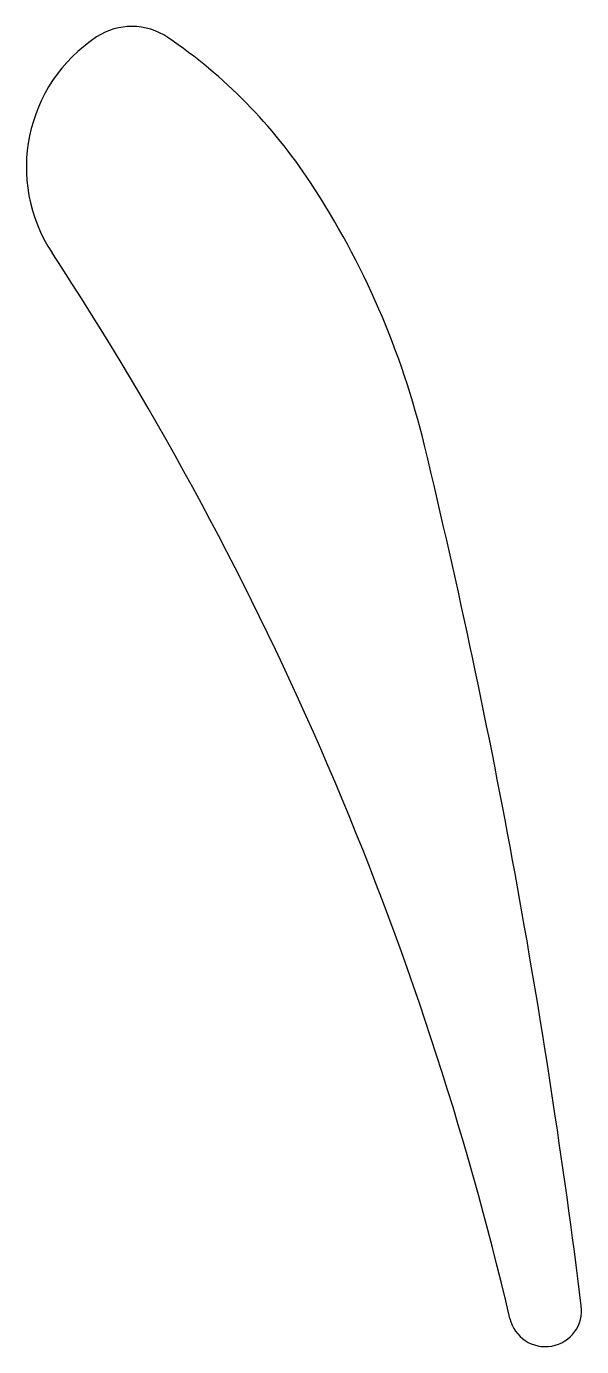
# Model space of a CAD drawing. Header units: metres. Extents: x -8 to 53, y -144 to 1.
import ezdxf

# ---------------------------------------------------------------- set-up
doc = ezdxf.new("R2010")
doc.units = ezdxf.units.M

msp = doc.modelspace()

# ---------------------------------------------------------------- linework, layer by layer
at = {"layer": 'PARAMETRIX'}
for centre, radius, start, end in [((9.4332, -14.3425), 17.1667, 123.3333, 213.3333), ((3.8734, -5.8892), 7.0489, 55.7861, 123.3333), ((-24.4792, -47.5872), 57.473, 33.3333, 55.7861), ((-53.3262, -66.5601), 92.0001, 13.5649, 33.3333), ((-309.8624, -224.3466), 365, 13.1882, 33.3333), ((-794.2892, -245.338), 854.2256, 7.1061, 13.5649), ((49.4055, -140.1588), 4, 193.1882, 7.1061)]:
    msp.add_arc(centre, radius, start, end, dxfattribs=at)

doc.saveas('drawing.dxf')
